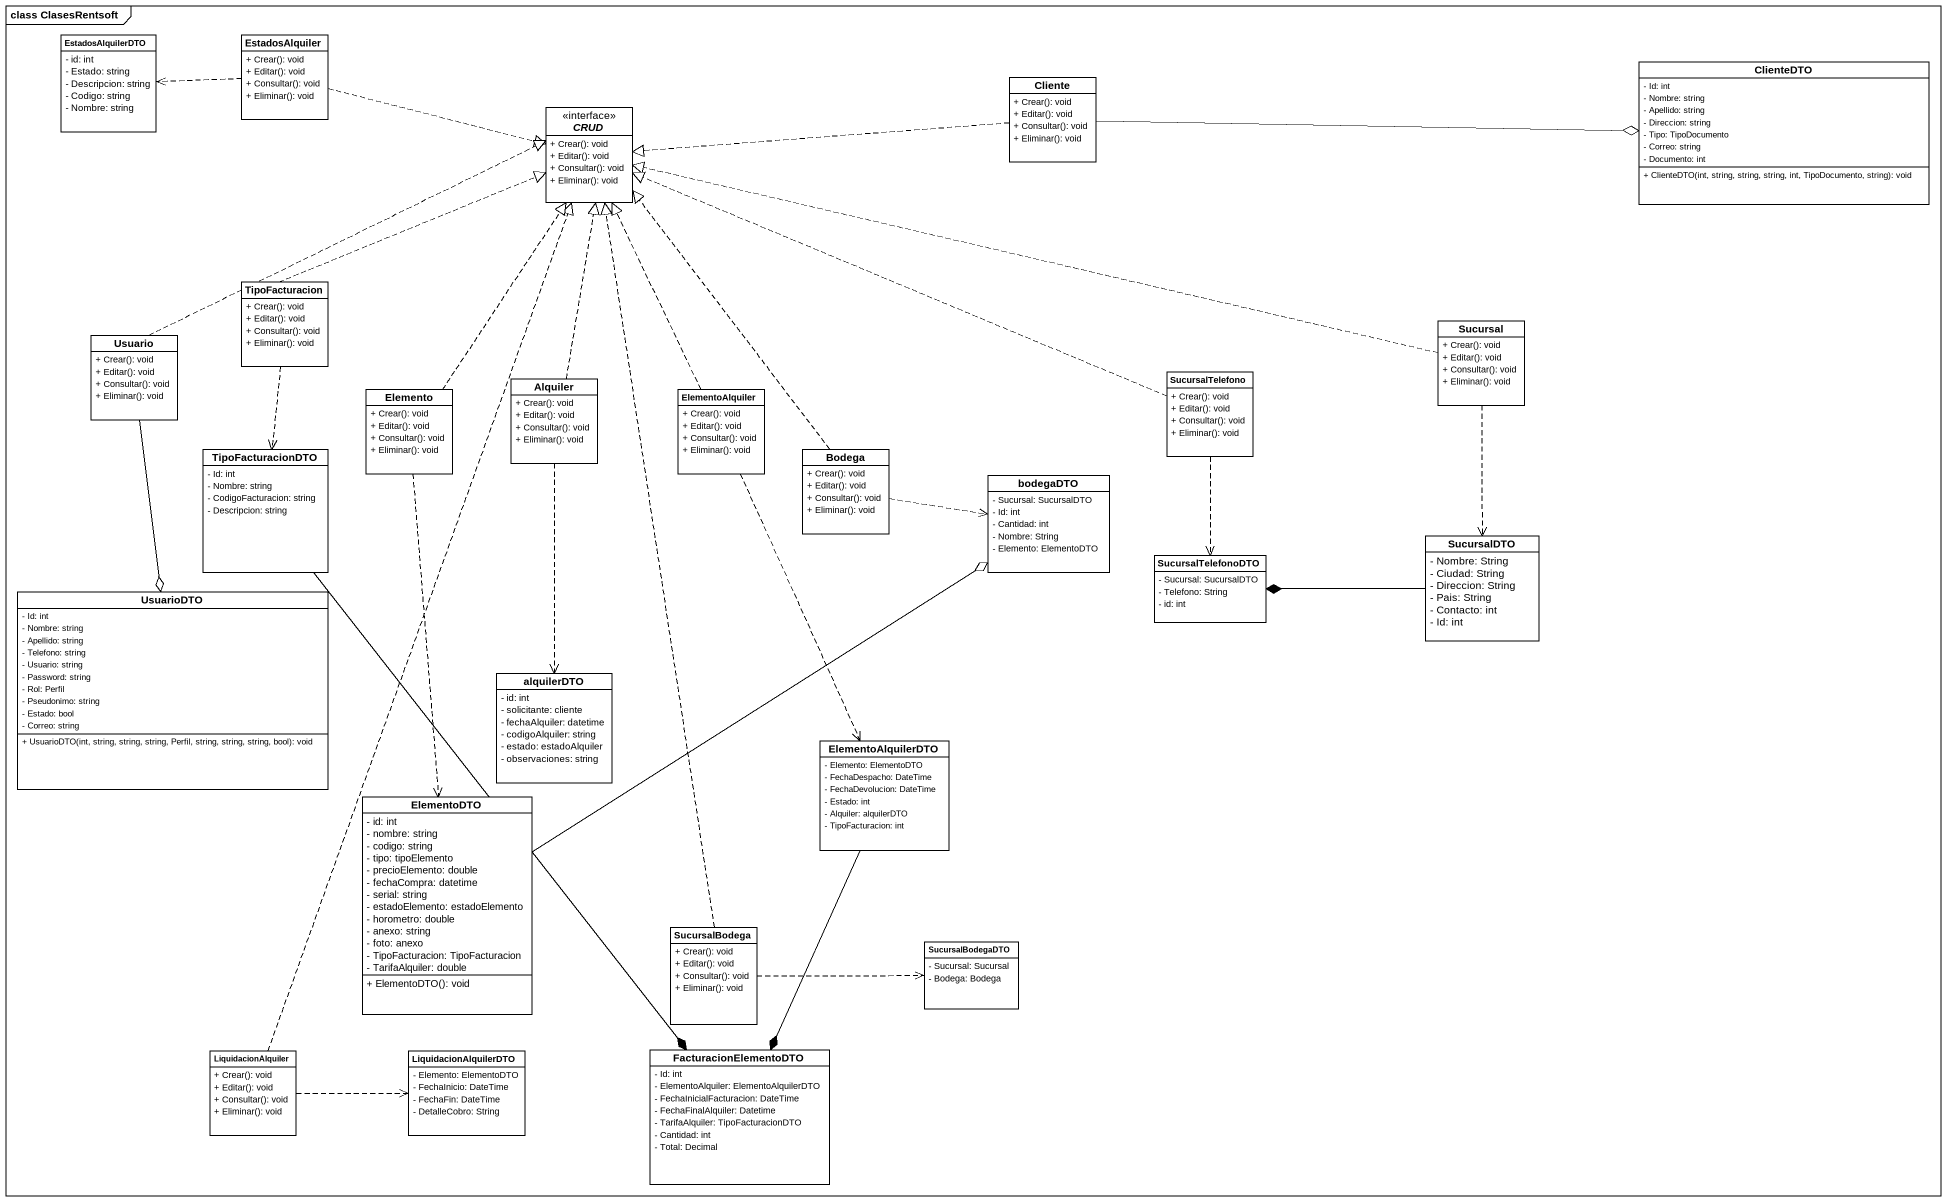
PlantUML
@startuml
mainframe class ClasesRentsoft
hide circle
hide empty members
skinparam classAttributeIconSize 0
class EstadosAlquilerDTO {
  - id: int
  - Estado: string
  - Descripcion: string
  - Codigo: string
  - Nombre: string
}
class EstadosAlquiler {
  + Crear(): void
  + Editar(): void
  + Consultar(): void
  + Eliminar(): void
}
class ClienteDTO {
  - Id: int
  - Nombre: string
  - Apellido: string
  - Direccion: string
  - Tipo: TipoDocumento
  - Correo: string
  - Documento: int
  + ClienteDTO(int, string, string, string, int, TipoDocumento, string): void
}
class Cliente {
  + Crear(): void
  + Editar(): void
  + Consultar(): void
  + Eliminar(): void
}
interface CRUD {
  + Crear(): void
  + Editar(): void
  + Consultar(): void
  + Eliminar(): void
}
class TipoFacturacion {
  + Crear(): void
  + Editar(): void
  + Consultar(): void
  + Eliminar(): void
}
class Sucursal {
  + Crear(): void
  + Editar(): void
  + Consultar(): void
  + Eliminar(): void
}
class Usuario {
  + Crear(): void
  + Editar(): void
  + Consultar(): void
  + Eliminar(): void
}
class Elemento {
  + Crear(): void
  + Editar(): void
  + Consultar(): void
  + Eliminar(): void
}
class Alquiler {
  + Crear(): void
  + Editar(): void
  + Consultar(): void
  + Eliminar(): void
}
class ElementoAlquiler {
  + Crear(): void
  + Editar(): void
  + Consultar(): void
  + Eliminar(): void
}
class SucursalTelefono {
  + Crear(): void
  + Editar(): void
  + Consultar(): void
  + Eliminar(): void
}
class TipoFacturacionDTO {
  - Id: int
  - Nombre: string
  - CodigoFacturacion: string
  - Descripcion: string
}
class Bodega {
  + Crear(): void
  + Editar(): void
  + Consultar(): void
  + Eliminar(): void
}
class bodegaDTO {
  - Sucursal: SucursalDTO
  - Id: int
  - Cantidad: int
  - Nombre: String
  - Elemento: ElementoDTO
}
class SucursalDTO {
  - Nombre: String
  - Ciudad: String
  - Direccion: String
  - Pais: String
  - Contacto: int
  - Id: int
}
class SucursalTelefonoDTO {
  - Sucursal: SucursalDTO
  - Telefono: String
  - id: int
}
class UsuarioDTO {
  - Id: int
  - Nombre: string
  - Apellido: string
  - Telefono: string
  - Usuario: string
  - Password: string
  - Rol: Perfil
  - Pseudonimo: string
  - Estado: bool
  - Correo: string
  + UsuarioDTO(int, string, string, string, Perfil, string, string, string, bool): void
}
class alquilerDTO {
  - id: int
  - solicitante: cliente
  - fechaAlquiler: datetime
  - codigoAlquiler: string
  - estado: estadoAlquiler
  - observaciones: string
}
class ElementoAlquilerDTO {
  - Elemento: ElementoDTO
  - FechaDespacho: DateTime
  - FechaDevolucion: DateTime
  - Estado: int
  - Alquiler: alquilerDTO
  - TipoFacturacion: int
}
class ElementoDTO {
  - id: int
  - nombre: string
  - codigo: string
  - tipo: tipoElemento
  - precioElemento: double
  - fechaCompra: datetime
  - serial: string
  - estadoElemento: estadoElemento
  - horometro: double
  - anexo: string
  - foto: anexo
  - TipoFacturacion: TipoFacturacion
  - TarifaAlquiler: double
  + ElementoDTO(): void
}
class SucursalBodega {
  + Crear(): void
  + Editar(): void
  + Consultar(): void
  + Eliminar(): void
}
class SucursalBodegaDTO {
  - Sucursal: Sucursal
  - Bodega: Bodega
}
class LiquidacionAlquiler {
  + Crear(): void
  + Editar(): void
  + Consultar(): void
  + Eliminar(): void
}
class LiquidacionAlquilerDTO {
  - Elemento: ElementoDTO
  - FechaInicio: DateTime
  - FechaFin: DateTime
  - DetalleCobro: String
}
class FacturacionElementoDTO {
  - Id: int
  - ElementoAlquiler: ElementoAlquilerDTO
  - FechaInicialFacturacion: DateTime
  - FechaFinalAlquiler: Datetime
  - TarifaAlquiler: TipoFacturacionDTO
  - Cantidad: int
  - Total: Decimal
}
EstadosAlquiler .left.> EstadosAlquilerDTO
EstadosAlquiler .right.|> CRUD
Cliente -right-o ClienteDTO
Cliente .left.|> CRUD
TipoFacturacion .right.|> CRUD
TipoFacturacion ..> TipoFacturacionDTO
Sucursal .left.|> CRUD
Sucursal ..> SucursalDTO
Usuario .right.|> CRUD
Usuario --o UsuarioDTO
Elemento .up.|> CRUD
Elemento ..> ElementoDTO
Alquiler .up.|> CRUD
Alquiler ..> alquilerDTO
ElementoAlquiler .up.|> CRUD
ElementoAlquiler ..> ElementoAlquilerDTO
SucursalTelefono .left.|> CRUD
SucursalTelefono ..> SucursalTelefonoDTO
TipoFacturacionDTO --* FacturacionElementoDTO
Bodega .up.|> CRUD
Bodega .right.> bodegaDTO
SucursalDTO -left-* SucursalTelefonoDTO
ElementoAlquilerDTO --* FacturacionElementoDTO
ElementoDTO -up-o bodegaDTO
SucursalBodega .up.|> CRUD
SucursalBodega .right.> SucursalBodegaDTO
LiquidacionAlquiler .up.|> CRUD
LiquidacionAlquiler .right.> LiquidacionAlquilerDTO
@enduml
